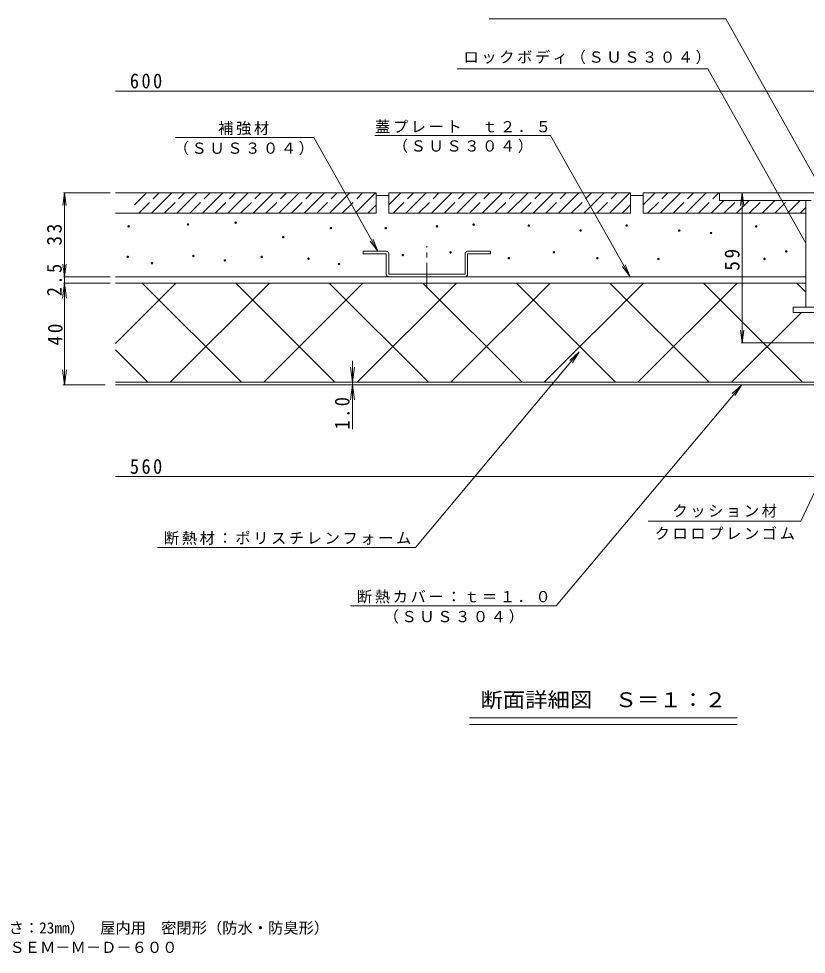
# Model space of a CAD drawing. Units: millimetres at full size. Extents: x -430 to 504, y -386 to 361.
# Drawn here: x 36.8 to 346.4, y -386 to -18.1 of the extents above; entities that cross this region are included whole.
import ezdxf
from ezdxf.enums import TextEntityAlignment as Align

# ---------------------------------------------------------------- set-up
doc = ezdxf.new("R2010")
doc.units = ezdxf.units.MM
doc.header["$LTSCALE"] = 2
doc.linetypes.add('CHAIN1', pattern=[8, 5, -1, 1, -1])
doc.linetypes.add('DASHED3', pattern=[4, 3, -1])
for name, color, linetype, lineweight in [('D-1', 3, 'Continuous', 9), ('D-2', 6, 'Continuous', 9), ('D-3', 7, 'Continuous', 9), ('D-4', 7, 'Continuous', 9), ('D-A', 2, 'Continuous', 9), ('D-E', 7, 'Continuous', 9), ('D-F', 7, 'Continuous', 9)]:
    doc.layers.add(name, color=color, linetype=linetype, lineweight=lineweight)
doc.layers.add('F-5_F-5ﾚｲﾔ', color=7, linetype='Continuous')
doc.styles.add('ＭＳ ゴシック', font='')
doc.styles.get('ＭＳ ゴシック').set_extended_font_data('MS Gothic')

msp = doc.modelspace()

# ---------------------------------------------------------------- linework, layer by layer
at = {"layer": 'D-1'}
for p, q in [((177.264, -86.577), (74.759, -86.577)), ((277.264, -86.577), (182.264, -86.577)), ((357.726, -86.577), (282.264, -86.577)), ((312.264, -86.577), (312.264, -89.577)), ((348.226, -89.577), (312.264, -89.577)), ((346.226, -89.577), (346.226, -131.577)), ((74.759, -119.577), (346.226, -119.577)), ((346.226, -122.077), (74.759, -122.077)), ((354.726, -131.577), (346.226, -131.577))]:
    msp.add_line(p, q, dxfattribs=at)
at = {"layer": 'D-1', "color": 7}
for p, q in [((54.759, -122.077), (53.976, -128.025)), ((54.759, -162.077), (54.759, -122.077)), ((54.759, -122.077), (55.542, -128.025)), ((58.759, -122.077), (55.359, -122.077)), ((54.759, -162.077), (53.976, -156.128)), ((54.759, -162.077), (55.542, -156.128)), ((70.759, -162.077), (54.159, -162.077))]:
    msp.add_line(p, q, dxfattribs=at)
at = {"layer": 'D-2'}
for p, q in [((341.188, -131.577), (341.188, -133.577)), ((341.188, -131.577), (354.726, -131.577)), ((341.188, -133.577), (377.264, -133.577))]:
    msp.add_line(p, q, dxfattribs=at)
at = {"layer": 'D-3'}
for p, q in [((82.264, -91.286), (86.973, -86.577)), ((88.973, -94.577), (96.973, -86.577)), ((98.973, -94.577), (106.973, -86.577)), ((108.973, -94.577), (116.973, -86.577)), ((118.973, -94.577), (126.973, -86.577)), ((128.973, -94.577), (136.973, -86.577)), ((138.973, -94.577), (146.974, -86.577)), ((148.973, -94.577), (156.973, -86.577)), ((158.973, -94.577), (166.973, -86.577)), ((168.973, -94.577), (176.973, -86.577)), ((177.264, -86.577), (177.264, -94.577)), ((182.264, -87.577), (177.264, -87.577)), ((182.264, -91.286), (186.973, -86.577)), ((182.264, -94.577), (182.264, -86.577)), ((188.973, -94.577), (196.973, -86.577)), ((198.974, -94.577), (206.973, -86.577)), ((208.974, -94.577), (216.973, -86.577)), ((218.973, -94.577), (226.973, -86.577)), ((228.974, -94.577), (236.974, -86.577)), ((238.974, -94.577), (246.974, -86.577)), ((248.973, -94.577), (256.974, -86.577)), ((258.974, -94.577), (266.974, -86.577)), ((268.974, -94.577), (276.973, -86.577)), ((277.264, -94.577), (277.264, -86.577)), ((282.264, -87.577), (277.264, -87.577)), ((282.264, -91.286), (286.973, -86.577)), ((282.264, -86.577), (282.264, -94.577)), ((288.973, -94.577), (296.973, -86.577)), ((298.973, -94.577), (306.973, -86.577)), ((308.973, -94.577), (313.973, -89.577)), ((318.974, -94.577), (323.973, -89.577)), ((328.973, -94.577), (333.974, -89.577)), ((338.973, -94.577), (343.974, -89.577)), ((177.264, -94.577), (74.759, -94.577)), ((277.264, -94.577), (182.264, -94.577)), ((346.226, -94.577), (282.264, -94.577))]:
    msp.add_line(p, q, dxfattribs=at)
at = {"layer": 'D-3', "linetype": 'DASHED3'}
for p, q in [((83.973, -94.577), (91.973, -86.577)), ((93.973, -94.577), (101.973, -86.577)), ((103.973, -94.577), (111.973, -86.577)), ((113.973, -94.577), (121.973, -86.577)), ((123.974, -94.577), (131.974, -86.577)), ((133.973, -94.577), (141.973, -86.577)), ((143.973, -94.577), (151.973, -86.577)), ((153.973, -94.577), (161.973, -86.577)), ((163.973, -94.577), (171.973, -86.577)), ((183.973, -94.577), (191.973, -86.577)), ((193.973, -94.577), (201.973, -86.577)), ((203.973, -94.577), (211.973, -86.577)), ((213.974, -94.577), (221.974, -86.577)), ((223.974, -94.577), (231.974, -86.577)), ((233.973, -94.577), (241.973, -86.577)), ((243.974, -94.577), (251.974, -86.577)), ((253.974, -94.577), (261.973, -86.577)), ((263.974, -94.577), (271.974, -86.577)), ((283.973, -94.577), (291.973, -86.577)), ((293.973, -94.577), (301.973, -86.577)), ((303.974, -94.577), (311.974, -86.577)), ((173.973, -94.577), (177.264, -91.287)), ((273.974, -94.577), (277.264, -91.287)), ((313.973, -94.577), (318.974, -89.577)), ((323.973, -94.577), (328.974, -89.577)), ((333.974, -94.577), (338.974, -89.577)), ((343.974, -94.577), (346.226, -92.325))]:
    msp.add_line(p, q, dxfattribs=at)
at = {"layer": 'D-4'}
for p, q in [((177.9, -109.577), (174.901, -105.576)), ((177.9, -109.577), (176.039, -104.936)), ((172.234, -110.577), (172.234, -109.577)), ((181.234, -109.577), (172.234, -109.577)), ((213.234, -109.577), (222.234, -109.577)), ((222.234, -110.577), (222.234, -109.577)), ((181.234, -110.577), (172.234, -110.577)), ((181.234, -118.577), (181.234, -110.577)), ((182.234, -110.577), (182.234, -118.577)), ((212.234, -110.577), (212.234, -118.577)), ((222.234, -110.577), (213.234, -110.577)), ((213.234, -118.577), (213.234, -110.577)), ((277.088, -119.577), (274.089, -115.576)), ((277.088, -119.577), (275.227, -114.936)), ((212.234, -118.577), (182.234, -118.577)), ((192.708, -226.016), (257.136, -149.161)), ((257.136, -149.161), (253.451, -152.541)), ((257.136, -149.161), (254.452, -153.379)), ((248.066, -249.046), (320.974, -162.077)), ((320.974, -162.077), (317.289, -165.456)), ((320.974, -162.077), (318.29, -166.295)), ((214.02, -293.005), (319.206, -293.005)), ((214.02, -295.676), (319.206, -295.676))]:
    msp.add_line(p, q, dxfattribs=at)
at = {"layer": 'D-4', "linetype": 'CHAIN1'}
msp.add_line((197.234, -124.077), (197.234, -107.577), dxfattribs=at)
at = {"layer": 'D-4'}
for centre, start, end in [((181.234, -110.577), 0, 90), ((213.234, -110.577), 90, 180), ((182.234, -118.577), 180, 270), ((212.234, -118.577), 270, 0)]:
    msp.add_arc(centre, 1, start, end, dxfattribs=at)
at = {"layer": 'D-A'}
for p, q in [((74.759, -145.858), (98.541, -122.077)), ((85.307, -122.077), (124.307, -161.077)), ((96.31, -161.077), (135.31, -122.077)), ((122.077, -122.077), (161.077, -161.077)), ((133.08, -161.077), (172.08, -122.077)), ((158.846, -122.077), (197.846, -161.077)), ((169.849, -161.077), (208.849, -122.077)), ((195.616, -122.077), (234.616, -161.077)), ((206.619, -161.077), (245.619, -122.077)), ((232.385, -122.077), (271.385, -161.077)), ((243.388, -161.077), (282.388, -122.077)), ((269.155, -122.077), (308.155, -161.077)), ((280.158, -161.077), (319.158, -122.077)), ((305.924, -122.077), (344.924, -161.077)), ((342.694, -122.077), (346.226, -125.609)), ((316.927, -161.077), (344.427, -133.577)), ((74.759, -148.298), (87.538, -161.077)), ((74.759, -161.077), (356.264, -161.077)), ((357.264, -162.077), (74.759, -162.077))]:
    msp.add_line(p, q, dxfattribs=at)
at = {"layer": 'D-E'}
for p, q in [((221.67, -18.116), (314.688, -18.116)), ((353.191, -86.577), (314.688, -18.116)), ((307.723, -37.86), (209.073, -37.86)), ((346.226, -106.321), (307.723, -37.86)), ((152.748, -64.854), (98.394, -64.854)), ((177.9, -109.577), (152.748, -64.854)), ((245.82, -63.98), (176.82, -63.98)), ((277.088, -119.577), (245.82, -63.98)), ((382.487, -134.222), (344.29, -215.658)), ((344.29, -215.658), (284.222, -215.658)), ((192.708, -226.016), (91.289, -226.016)), ((248.066, -249.046), (167.167, -249.046))]:
    msp.add_line(p, q, dxfattribs=at)
at = {"layer": 'D-F'}
for p, q in [((74.759, -46.577), (397.264, -46.577)), ((54.759, -86.577), (54.106, -91.534)), ((72.759, -86.577), (54.359, -86.577)), ((54.759, -86.577), (55.412, -91.534)), ((54.759, -119.577), (54.759, -86.577)), ((321.188, -86.577), (320.535, -91.534)), ((321.188, -86.577), (321.841, -91.534)), ((321.188, -145.577), (321.188, -86.577)), ((54.759, -119.577), (54.106, -114.62)), ((54.759, -119.577), (55.412, -114.62)), ((72.759, -119.577), (54.359, -119.577)), ((54.759, -119.577), (54.759, -133.001)), ((54.759, -122.077), (54.106, -127.034)), ((72.759, -122.077), (54.359, -122.077)), ((54.759, -122.077), (55.412, -127.034)), ((321.188, -145.577), (320.535, -140.62)), ((321.188, -145.577), (321.841, -140.62)), ((354.226, -145.577), (320.788, -145.577)), ((167.933, -152.641), (167.933, -179.573)), ((167.933, -161.077), (167.15, -155.128)), ((167.933, -161.077), (168.716, -155.128)), ((167.933, -162.077), (167.15, -168.025)), ((167.933, -162.077), (168.716, -168.025)), ((74.759, -198.171), (377.264, -198.171))]:
    msp.add_line(p, q, dxfattribs=at)

# ---------------------------------------------------------------- texts
at = {"layer": 'D-1', "color": 2, "insert": (53.995, -146.655), "char_height": 5.865, "attachment_point": 7, "rotation": 89.14, "style": 'ＭＳ ゴシック'}
msp.add_mtext('\\T1.27;\\W0.95;40', dxfattribs=at)
at = {"layer": 'D-4', "style": 'ＭＳ ゴシック'}
for p in [(78.481, -103.349), (101.805, -102.643), (199.694, -103.349), (214.116, -102.718), (235.802, -103.046), (274.244, -103.046), (157.994, -104.056), (179.551, -104.056), (256.173, -105.018), (294.944, -105.018), (139.265, -107.59), (204.995, -113.598), (245.659, -113.561), (337, -113.232), (78.128, -115.365), (87.669, -117.838), (103.925, -115.011), (130.783, -115.365), (149.16, -116.071), (186.266, -114.658), (227.916, -115.86), (262.744, -115.86), (286.73, -116.189), (328.457, -116.189)]:
    msp.add_text('･', height=4.399, dxfattribs=at).set_placement(p, align=Align.BOTTOM_LEFT)
for rotation, p in [(0.001, (120.535, -101.936)), (0.001, (325.172, -103.375)), (359.999, (307.429, -106.003)), (0.001, (116.294, -116.778)), (359.999, (161.175, -118.192))]:
    msp.add_text('･', height=4.399, rotation=rotation, dxfattribs=at).set_placement(p, align=Align.BOTTOM_LEFT)
at = {"layer": 'D-4', "color": 2, "style": 'ＭＳ ゴシック', "width": 1.1}
msp.add_text('断面詳細図\u3000Ｓ＝１：２', height=5.865, dxfattribs=at).set_placement((218.243, -290.613), align=Align.BOTTOM_LEFT)
at = {"layer": 'D-E', "char_height": 4.399, "attachment_point": 7, "style": 'ＭＳ ゴシック'}
for s, insert in [('\\T1.17;ロックボディ（ＳＵＳ３０４）', (211.607, -35.984)), ('\\T1.17;補強材', (115.178, -63.914)), ('\\T1.17;蓋プレート\u3000ｔ２．５', (176.82, -63.04)), ('\\T1.17;（ＳＵＳ３０４）', (97.678, -71.795)), ('\\T1.17;（ＳＵＳ３０４）', (183.82, -70.921)), ('\\T1.17;クッション材', (293.756, -214.324)), ('\\T1.17;断熱材：ポリスチレンフォーム', (93.829, -225.075)), ('\\T1.17;クロロプレンゴム', (286.756, -222.991)), ('\\T1.17;断熱カバー：ｔ＝１．０', (169.706, -248.106)), ('\\T1.17;（ＳＵＳ３０４）', (180.206, -255.987))]:
    msp.add_mtext(s, dxfattribs=dict(at, insert=insert))
at = {"layer": 'D-F', "color": 2, "char_height": 5.865, "attachment_point": 7, "style": 'ＭＳ ゴシック'}
for s, insert in [('\\T1.27;\\W0.9;600', (80.459, -45.577)), ('\\T1.27;\\W0.9;560', (80.459, -197.171))]:
    msp.add_mtext(s, dxfattribs=dict(at, insert=insert))
at = {"layer": 'D-F', "color": 2, "char_height": 5.865, "attachment_point": 7, "rotation": 90, "style": 'ＭＳ ゴシック'}
for s, insert in [('\\T1.27;\\W0.95;33', (53.759, -107.327)), ('\\T1.27;\\W0.95;59', (320.188, -117.222)), ('\\T1.27;\\W0.9;2.5', (53.759, -127.223)), ('\\T1.27;\\W0.9;1.0', (166.933, -179.622))]:
    msp.add_mtext(s, dxfattribs=dict(at, insert=insert))
at = {"layer": 'F-5_F-5ﾚｲﾔ', "style": 'ＭＳ ゴシック'}
for s, p in [('フロアーハッチ\u3000モルタル充填用（充填深さ：23mm）\u3000屋内用\u3000密閉形（防水・防臭形）', (-81.208, -379.142)), ('ステンレス製\u3000断熱形\u3000ボルト固定式\u3000ＭＳＥＭ－Ｍ－Ｄ－６００', (-80.853, -386.794))]:
    msp.add_text(s, height=4.399, dxfattribs=at).set_placement(p, align=Align.BOTTOM_LEFT)

doc.saveas('drawing.dxf')
